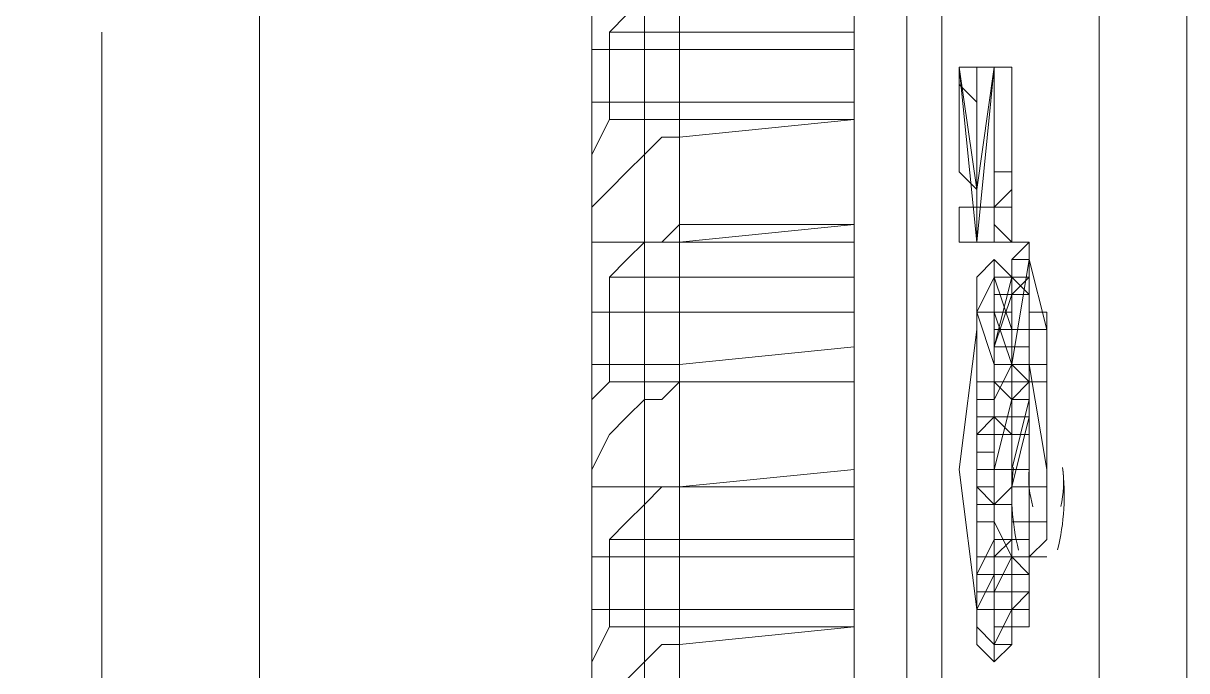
# Model space of a CAD drawing. Header units: millimetres. Extents: x -305 to 1353, y -289 to 1176.
# Drawn here: x -282.901 to -279.166, y 319.466 to 321.543 of the extents above; entities that cross this region are included whole.
import ezdxf

# ---------------------------------------------------------------- set-up
doc = ezdxf.new("R2010")
doc.units = ezdxf.units.MM
doc.header["$MEASUREMENT"] = 0
doc.layers.add('PDF_0', color=7, linetype='Continuous')

msp = doc.modelspace()

# ---------------------------------------------------------------- linework, layer by layer
at = {"layer": 'PDF_0', "lineweight": 18}
for points in [[(-298.0912, 321.5154), (-298.0912, 316.0682), (-298.0912, 316.012), (-297.5296, 316.012), (-297.5296, 316.0682), (-297.5296, 317.5283), (-282.9287, 317.5283), (-282.9287, 316.0682), (-282.9287, 316.012), (-280.7948, 316.012), (-280.7948, 316.0682), (-280.7948, 368.7997), (-280.7948, 368.8559), (-282.9287, 368.8559), (-282.9287, 368.7997), (-282.9287, 367.2835), (-297.5296, 367.2835), (-297.5296, 368.7436), (-297.5296, 368.8559), (-298.0912, 368.8559), (-298.0912, 368.7436), (-298.0912, 363.2963)], [(-279.8401, 366.3288), (-279.8963, 366.2727), (-279.9524, 366.048), (-279.9524, 365.3741), (-279.9524, 317.3598), (-279.8963, 316.7421), (-279.8963, 316.5174), (-279.8401, 316.4613), (-279.1662, 316.5174), (-279.1662, 317.7529), (-279.1662, 318.7076), (-279.1662, 318.876), (-279.1662, 319.1568), (-279.1662, 319.2691), (-279.1662, 319.1568), (-279.1662, 318.876), (-279.1662, 319.1007), (-279.1662, 319.1568)], [(-279.9524, 365.3741), (-280.0647, 365.3741), (-280.0647, 317.3598), (-279.9524, 317.3598)], [(-279.1662, 319.213), (-279.1662, 319.2691), (-279.1662, 321.8524)], [(-280.7948, 321.2908), (-280.2332, 321.2908), (-280.2332, 320.8977), (-280.7948, 320.8415)], [(-280.2332, 321.2346), (-280.7948, 321.2346)], [(-279.6155, 320.1115), (-279.6155, 320.4484), (-279.6716, 320.4484), (-279.6155, 320.4484), (-279.6155, 320.3923), (-279.6716, 320.3923), (-279.6716, 320.4484), (-279.6155, 320.4484), (-279.6155, 320.6169), (-279.6155, 320.5607), (-279.6716, 320.7854), (-279.6716, 320.8415), (-279.6716, 320.7854), (-279.7278, 320.7854), (-279.6716, 320.8415), (-279.7278, 320.7854), (-279.7278, 320.4484), (-279.7278, 320.3923), (-279.7278, 320.3361), (-279.7839, 320.1115), (-279.7839, 319.943), (-279.7278, 319.8307), (-279.6716, 319.8307), (-279.6155, 319.8307)], [(-279.6716, 320.8415), (-279.6716, 320.8415)], [(-279.6716, 320.7854), (-279.6716, 320.8415), (-279.6716, 320.7854)], [(-279.6716, 320.7854), (-279.7278, 320.4484), (-279.6716, 320.3923), (-279.7278, 320.3923), (-279.6716, 320.3923), (-279.6716, 320.6731), (-279.6716, 320.7292), (-279.6716, 320.6731), (-279.6716, 320.5046), (-279.6716, 320.4484)], [(-279.7278, 320.7292), (-279.7278, 320.6731), (-279.6716, 320.7292)], [(-279.6716, 320.6731), (-279.6716, 320.7292), (-279.6716, 320.6731)], [(-280.7948, 320.4484), (-280.2332, 320.5046), (-280.2332, 320.0553), (-280.7948, 320.0553)], [(-279.6716, 320.5046), (-279.6716, 320.5046)], [(-279.6716, 320.4484), (-279.6716, 320.4484)], [(-280.2332, 320.3923), (-280.7948, 320.3923)], [(-279.6716, 320.2238), (-279.6716, 320.3923), (-279.7278, 320.3361), (-279.7278, 320.1115), (-279.7839, 320.1115), (-279.7839, 319.943), (-279.7278, 319.8307)], [(-279.7278, 320.3923), (-279.7278, 320.3923)], [(-279.6155, 320.3923), (-279.6155, 320.0553), (-279.6716, 320.0553), (-279.6716, 319.943), (-279.6716, 319.8307), (-279.6716, 319.7184)], [(-279.7278, 320.3361), (-279.7278, 320.3361)], [(-279.7278, 320.3361), (-279.7278, 320.3361)], [(-279.6716, 320.3361), (-279.6716, 320.3361)], [(-279.6716, 320.1115), (-279.6716, 320.1115)], [(-279.6155, 319.943), (-279.6716, 319.943), (-279.6716, 320.0553), (-279.6716, 319.8869), (-279.6716, 319.7184), (-279.6716, 319.8307)], [(-279.6716, 320.0553), (-279.6716, 320.0553)], [(-279.6716, 320.0553), (-279.6716, 320.0553)], [(-279.7278, 319.943), (-279.6716, 319.943)], [(-279.6716, 319.8869), (-279.6716, 319.8869)], [(-279.6716, 319.7184), (-279.6716, 319.7184)], [(-280.7948, 319.6622), (-280.2332, 319.6622), (-280.2332, 319.2691), (-280.7948, 319.213)], [(-280.2332, 319.6061), (-280.7948, 319.6061)]]:
    msp.add_lwpolyline(points, dxfattribs=at)
at = {"layer": 'PDF_0', "lineweight": 0}
for points in [[(-279.447, 319.3253), (-279.447, 327.9735)], [(-280.2332, 326.7942), (-280.2332, 317.3598)], [(-281.0756, 326.6819), (-281.0756, 316.6297), (-282.648, 316.5736)], [(-280.9071, 326.5696), (-280.9071, 316.5736), (-280.9071, 316.4051), (-280.9071, 316.349), (-282.648, 316.2928), (-280.7948, 316.2366)], [(-282.1425, 326.4011), (-282.1425, 317.5844), (-282.1425, 316.6859), (-282.648, 316.6297)], [(-280.2332, 321.2346), (-280.7948, 321.1785), (-280.8509, 321.1785), (-280.9071, 321.1223), (-280.9632, 321.0662), (-281.0194, 321.01), (-281.0756, 320.9538), (-281.0756, 320.8415), (-281.0756, 320.9538), (-281.0756, 321.0662), (-281.0756, 321.1223), (-281.0194, 321.2346), (-281.0194, 321.5154), (-280.9632, 321.5716), (-280.9071, 321.6277), (-280.8509, 321.6839), (-280.7948, 321.6839), (-280.7948, 321.1785)], [(-280.2332, 321.6839), (-280.2332, 321.6277), (-280.2332, 321.4593), (-280.2332, 321.2908)], [(-281.0756, 321.6277), (-281.0756, 321.4593)], [(-282.648, 321.5154), (-282.648, 316.2928)], [(-280.2332, 321.5154), (-281.0194, 321.5154)], [(-280.7948, 321.2908), (-281.0756, 321.2908), (-281.0756, 321.3469), (-281.0756, 321.4593), (-280.2332, 321.4593)], [(-279.7278, 320.9538), (-279.7278, 321.0662), (-279.7839, 321.0662), (-279.7839, 320.9538), (-279.7278, 321.01), (-279.7278, 321.1223), (-279.7278, 320.9538), (-279.7278, 320.8415), (-279.7839, 320.8415), (-279.7839, 320.9538), (-279.8401, 320.9538), (-279.8401, 320.8415), (-279.8963, 321.4031), (-279.8963, 321.3469), (-279.8963, 321.2346), (-279.8963, 321.1785), (-279.8963, 321.1223), (-279.8963, 321.0662), (-279.8401, 321.01), (-279.8401, 320.8977), (-279.8401, 320.8415), (-279.8401, 320.8977), (-279.8401, 321.01), (-279.8401, 321.0662), (-279.8401, 321.1223), (-279.8401, 321.1785), (-279.8401, 321.2346), (-279.8401, 321.3469), (-279.8401, 321.4031), (-279.8401, 321.3469), (-279.8401, 321.2908), (-279.8401, 321.2346), (-279.8401, 321.1785), (-279.8401, 321.1223), (-279.8401, 321.0662), (-279.8401, 321.01), (-279.8401, 321.0662), (-279.8401, 321.1223), (-279.8401, 321.1785), (-279.8401, 321.2346), (-279.8401, 321.2908), (-279.8963, 321.3469), (-279.8963, 321.4031)], [(-279.8963, 321.4031), (-279.8963, 321.4031)], [(-279.8401, 321.4031), (-279.8401, 320.8415)], [(-279.8401, 321.4031), (-279.8401, 321.4031)], [(-279.8401, 321.01), (-279.8401, 321.4031)], [(-279.7839, 321.4031), (-279.8401, 321.01)], [(-279.8401, 320.8415), (-279.7839, 321.4031)], [(-279.7278, 321.4031), (-279.7839, 321.4031), (-279.7839, 321.1223), (-279.7839, 320.8977), (-279.7839, 320.8415), (-279.7278, 320.8415), (-279.7278, 320.9538), (-279.7278, 321.1223), (-279.7278, 320.9538), (-279.7278, 321.01), (-279.7278, 321.1223), (-279.7278, 321.01), (-279.7278, 321.1223), (-279.7278, 320.9538), (-279.7278, 321.0662), (-279.7278, 321.4031), (-279.7278, 321.1223), (-279.7278, 321.4031), (-279.7839, 321.4031), (-279.8401, 321.4031), (-279.8401, 320.8415), (-279.8401, 320.9538), (-279.7839, 320.9538), (-279.7839, 320.8415), (-279.7278, 320.8415), (-279.7278, 320.9538), (-279.7278, 320.8415), (-279.6716, 320.8415)], [(-279.8401, 321.4031), (-279.8401, 321.4031)], [(-279.7839, 321.4031), (-279.7839, 321.4031)], [(-279.7839, 321.4031), (-279.7839, 321.1223)], [(-279.7839, 321.4031), (-279.7839, 321.4031)], [(-279.7839, 321.0662), (-279.7839, 321.4031)], [(-279.7839, 321.4031), (-279.7839, 321.4031)], [(-279.7278, 321.4031), (-279.7278, 321.1223)], [(-279.7278, 321.4031), (-279.7278, 321.4031)], [(-279.7278, 321.1223), (-279.7278, 321.4031)], [(-279.7278, 321.4031), (-279.7278, 321.4031)], [(-279.7278, 321.4031), (-279.7278, 321.4031)], [(-280.7948, 321.2346), (-281.0194, 321.2346)], [(-279.7839, 321.1223), (-279.7839, 320.8977), (-279.7278, 320.8415)], [(-279.7839, 320.8415), (-279.7839, 320.8977), (-279.7839, 321.1223), (-279.7839, 320.8977), (-279.7839, 320.8415), (-279.7278, 320.8415), (-279.7278, 320.9538)], [(-279.7839, 321.1223), (-279.7839, 321.1223)], [(-279.7839, 321.1223), (-279.7839, 320.8977), (-279.7278, 320.8415)], [(-279.7278, 321.1223), (-279.7278, 321.01)], [(-279.7278, 320.9538), (-279.7278, 321.1223)], [(-279.7278, 321.1223), (-279.7278, 321.1223)], [(-279.7839, 320.9538), (-279.7839, 321.0662)], [(-279.7839, 320.9538), (-279.7839, 321.0662)], [(-279.8401, 321.01), (-279.8401, 321.01)], [(-279.7278, 321.01), (-279.7839, 320.9538)], [(-279.7278, 321.01), (-279.7839, 320.9538)], [(-279.7278, 321.01), (-279.7278, 320.9538)], [(-279.8963, 320.9538), (-279.8963, 320.9538)], [(-279.8963, 320.9538), (-279.8963, 320.8415)], [(-279.8401, 320.9538), (-279.8401, 320.9538)], [(-279.7278, 320.9538), (-279.7839, 320.9538)], [(-280.7948, 320.4484), (-281.0756, 320.4484), (-281.0756, 320.5607), (-281.0756, 320.6169), (-281.0756, 320.8415), (-280.2332, 320.8415), (-280.2332, 320.8977), (-280.7948, 320.8977), (-280.8509, 320.8415), (-280.9071, 320.8415), (-280.9632, 320.7854), (-281.0194, 320.7292), (-280.2332, 320.7292)], [(-280.7948, 320.8977), (-280.7948, 320.3923), (-281.0194, 320.3923), (-281.0756, 320.3361), (-281.0756, 320.2238), (-281.0756, 320.1676), (-281.0756, 320.0553), (-280.2332, 320.0553), (-280.2332, 319.8307), (-280.2332, 319.6622)], [(-280.2332, 320.8415), (-280.2332, 320.6169), (-281.0756, 320.6169)], [(-280.7948, 320.8415), (-281.0756, 320.8415)], [(-279.8963, 320.8415), (-279.8963, 320.8415)], [(-279.8401, 320.8415), (-279.8401, 320.8415)], [(-279.8401, 320.8415), (-279.8401, 320.8415)], [(-279.8401, 320.8415), (-279.8401, 320.8415)], [(-279.7839, 320.8415), (-279.7839, 320.8415)], [(-279.6716, 320.5607), (-279.6716, 320.7854), (-279.6716, 320.8415), (-279.6716, 320.7854)], [(-279.7839, 320.7854), (-279.7839, 320.7854)], [(-281.0194, 320.3923), (-281.0194, 320.7292)], [(-279.7278, 320.7292), (-279.7839, 320.5046)], [(-279.7839, 320.7292), (-279.7839, 320.7292)], [(-279.7839, 320.28), (-279.7278, 320.28), (-279.7278, 320.1115), (-279.7278, 320.1676), (-279.7278, 320.2238), (-279.6716, 320.2238), (-279.6716, 320.28), (-279.6716, 320.3361), (-279.6716, 320.3923), (-279.6716, 320.4484), (-279.6716, 320.5046), (-279.6716, 320.6731), (-279.6716, 320.7292), (-279.7278, 320.7292)], [(-279.7278, 320.7292), (-279.7278, 320.7292)], [(-279.7278, 320.6731), (-279.7278, 320.7292)], [(-279.7278, 320.6731), (-279.7278, 320.7292)], [(-279.7278, 320.7292), (-279.7278, 320.7292)], [(-279.6716, 320.6731), (-279.7278, 320.7292)], [(-279.7839, 320.6169), (-279.7839, 320.6731)], [(-279.7839, 320.4484), (-279.7839, 320.6169), (-279.7839, 320.6731)], [(-279.7839, 320.6731), (-279.7839, 320.6731)], [(-279.7839, 320.6731), (-279.7839, 320.6731)], [(-279.7839, 320.5607), (-279.7839, 320.6731)], [(-279.7278, 320.6731), (-279.7839, 320.6731)], [(-279.7278, 320.6731), (-279.7839, 320.6731)], [(-279.7278, 320.6731), (-279.7278, 320.6169)], [(-279.7278, 320.6731), (-279.7278, 320.6731)], [(-279.7278, 320.6731), (-279.7278, 320.6731)], [(-279.7278, 320.3923), (-279.7278, 320.6731)], [(-279.7278, 320.6731), (-279.7278, 320.6731)], [(-279.6716, 320.6731), (-279.7278, 320.6731)], [(-279.6716, 320.6731), (-279.6716, 320.6731)], [(-280.2332, 320.6169), (-280.2332, 320.5046)], [(-279.7278, 319.8307), (-279.6716, 319.8307), (-279.7278, 319.8307), (-279.7839, 319.8307), (-279.8401, 319.8307), (-279.8401, 320.0553), (-279.7839, 320.0553), (-279.7839, 320.1676), (-279.7839, 320.2238), (-279.7839, 320.1676), (-279.7839, 320.2238), (-279.8401, 320.2238), (-279.7839, 320.2238), (-279.7278, 320.2238), (-279.7278, 320.28), (-279.7278, 320.3923), (-279.7278, 320.3361), (-279.7278, 320.28), (-279.7278, 320.3361), (-279.6716, 320.3361), (-279.6716, 320.28), (-279.6716, 320.3923), (-279.7278, 320.3923), (-279.7278, 320.3361), (-279.6716, 320.3361), (-279.6716, 320.3923), (-279.6716, 320.4484), (-279.7278, 320.4484), (-279.7278, 320.5607), (-279.6716, 320.5607), (-279.6716, 320.6169)], [(-279.8401, 320.6169), (-279.7839, 320.4484)], [(-279.7839, 320.6169), (-279.8401, 320.6169)], [(-279.7839, 320.6169), (-279.8401, 320.6169)], [(-279.8401, 320.6169), (-279.7839, 320.4484)], [(-279.7839, 320.4484), (-279.7839, 320.6169)], [(-279.7278, 320.4484), (-279.7839, 320.6169)], [(-279.7278, 320.6169), (-279.7839, 320.6169)], [(-279.7839, 320.6169), (-279.7839, 320.6169)], [(-279.6155, 320.6169), (-279.6716, 320.6169), (-279.6716, 320.4484), (-279.6716, 320.3923), (-279.6716, 320.28), (-279.7278, 320.28), (-279.6716, 320.28), (-279.6716, 320.2238), (-279.7278, 320.2238), (-279.7278, 320.1676), (-279.7278, 320.1115), (-279.6716, 320.1115), (-279.6716, 320.0553), (-279.6716, 319.943), (-279.7278, 319.943), (-279.7278, 319.8869), (-279.7278, 319.8307), (-279.6716, 319.8307), (-279.7278, 319.8307), (-279.7278, 319.8869), (-279.7278, 319.943)], [(-279.7839, 320.4484), (-279.7278, 320.4484), (-279.7839, 320.4484), (-279.7839, 320.5607), (-279.7278, 320.5607), (-279.7278, 320.4484), (-279.7839, 320.4484), (-279.7839, 320.3923), (-279.8401, 320.3923), (-279.8401, 320.3361), (-279.8401, 320.3923), (-279.8401, 320.28), (-279.8401, 320.3923), (-279.7839, 320.3923), (-279.7839, 320.28), (-279.7839, 320.3361), (-279.7839, 320.3923), (-279.7839, 320.3361), (-279.7839, 320.28), (-279.7839, 320.3361), (-279.7839, 320.3923), (-279.8401, 320.3923), (-279.8401, 320.3361), (-279.7839, 320.3361), (-279.8401, 320.3361), (-279.7839, 320.3361), (-279.8401, 320.3361), (-279.8401, 320.28), (-279.7839, 320.28), (-279.8401, 320.28), (-279.7839, 320.28), (-279.7278, 320.2238), (-279.7278, 320.28), (-279.7278, 320.2238), (-279.7839, 320.28), (-279.7839, 320.3361), (-279.7839, 320.3923), (-279.7839, 320.4484), (-279.7278, 320.4484), (-279.6716, 320.4484), (-279.6716, 320.3923), (-279.7278, 320.3923), (-279.7278, 320.3361), (-279.7278, 320.4484), (-279.7839, 320.3361), (-279.7839, 320.2238), (-279.7839, 320.1115), (-279.7839, 319.9992), (-279.7839, 319.8869), (-279.7839, 319.8307), (-279.7278, 319.8307), (-279.7278, 319.8869), (-279.6716, 319.8869)], [(-279.7839, 320.5046), (-279.7839, 320.5607)], [(-279.6155, 320.5607), (-279.6716, 320.5607), (-279.6716, 320.3923), (-279.7278, 320.3923), (-279.7278, 320.4484)], [(-279.6716, 320.5607), (-279.6716, 320.5607)], [(-279.6716, 320.5607), (-279.6716, 320.5607)], [(-279.7839, 320.5046), (-279.7839, 320.5046)], [(-279.7839, 320.5046), (-279.7839, 320.5046)], [(-279.7839, 320.5046), (-279.7839, 320.5046)], [(-279.7839, 320.5046), (-279.7839, 320.5046)], [(-279.7839, 320.5046), (-279.7839, 320.5046)], [(-279.7278, 320.5046), (-279.7278, 320.3923), (-279.7839, 320.3923)], [(-279.7278, 320.28), (-279.6716, 320.28), (-279.7278, 320.28), (-279.7278, 320.2238), (-279.7839, 320.2238), (-279.7839, 320.3923), (-279.7278, 320.3361), (-279.6716, 320.3361), (-279.6716, 320.3923), (-279.6716, 320.3361), (-279.6716, 320.4484), (-279.6716, 320.3923), (-279.6716, 320.3361), (-279.6716, 320.3923), (-279.6716, 320.4484), (-279.6716, 320.5046), (-279.6716, 320.4484), (-279.6716, 320.3923), (-279.6716, 320.3361)], [(-279.7839, 320.5046), (-279.7839, 320.5046)], [(-279.7839, 320.5046), (-279.7839, 320.5046)], [(-279.7278, 320.5046), (-279.7278, 320.5046)], [(-279.7278, 320.5046), (-279.7278, 320.5046)], [(-279.7278, 320.5046), (-279.7278, 320.5046)], [(-279.7278, 320.5046), (-279.7278, 320.5046)], [(-279.7278, 320.5046), (-279.7278, 320.5046)], [(-279.7278, 320.5046), (-279.7278, 320.5046)], [(-279.7278, 320.4484), (-279.6716, 320.4484), (-279.6716, 320.3923), (-279.6716, 320.4484), (-279.6716, 320.3361), (-279.6716, 320.3923), (-279.6716, 320.4484), (-279.7278, 320.4484), (-279.7278, 320.3923), (-279.7278, 320.4484), (-279.7839, 320.4484), (-279.7839, 320.3923), (-279.7278, 320.3923), (-279.7278, 320.28), (-279.6716, 320.28), (-279.7278, 320.28), (-279.7278, 320.2238), (-279.7278, 320.3923), (-279.7278, 320.3361)], [(-279.7278, 320.4484), (-279.7839, 320.4484)], [(-279.7278, 320.4484), (-279.7839, 320.4484)], [(-279.7839, 320.4484), (-279.7839, 320.3923)], [(-279.7839, 320.4484), (-279.7839, 320.3923)], [(-279.7278, 320.4484), (-279.7278, 320.4484)], [(-279.6716, 320.4484), (-279.6716, 320.4484)], [(-279.6716, 320.4484), (-279.6716, 320.4484)], [(-279.6155, 320.1115), (-279.6716, 320.4484)], [(-279.6716, 320.4484), (-279.6716, 320.4484)], [(-279.6716, 320.4484), (-279.6716, 320.4484)], [(-280.2332, 320.3923), (-280.7948, 320.3923), (-280.8509, 320.3361), (-280.9071, 320.3361), (-280.9632, 320.28), (-281.0194, 320.2238), (-281.0756, 320.1115), (-281.0756, 320.0553)], [(-279.7278, 320.28), (-279.7278, 320.2238), (-279.7839, 320.2238), (-279.7839, 320.3923), (-279.7839, 320.28), (-279.8401, 320.28), (-279.8401, 320.3361), (-279.8401, 320.3923), (-279.8401, 320.3361), (-279.8401, 320.3923), (-279.7839, 320.3923), (-279.8401, 320.3923), (-279.7839, 320.3923), (-279.7839, 320.3361), (-279.7839, 320.3923), (-279.7839, 320.3361), (-279.7839, 320.28), (-279.7839, 320.3361), (-279.7839, 320.2238), (-279.7839, 320.1115), (-279.7839, 319.9992), (-279.7839, 319.8869), (-279.7839, 319.8307), (-279.7278, 319.8307), (-279.6716, 319.8307), (-279.7278, 319.8307), (-279.7278, 320.0553), (-279.7278, 319.943), (-279.6716, 319.943), (-279.7278, 319.943), (-279.6716, 319.943), (-279.6716, 319.8307), (-279.6155, 319.8869), (-279.6155, 320.0553), (-279.6155, 319.8869), (-279.6716, 319.8307), (-279.6716, 319.7745), (-279.6716, 319.8307), (-279.6716, 319.7184), (-279.6716, 319.6061), (-279.7278, 319.6061), (-279.7839, 319.6061), (-279.7278, 319.6061), (-279.7278, 319.5499), (-279.7278, 319.6622), (-279.7278, 319.5499), (-279.7839, 319.5499), (-279.7839, 319.6061), (-279.7839, 319.5499), (-279.7278, 319.5499), (-279.7839, 319.5499), (-279.7278, 319.5499), (-279.7278, 319.6061), (-279.7278, 319.6622), (-279.7278, 319.7184), (-279.7278, 319.7745), (-279.7839, 319.7745), (-279.7839, 319.6622), (-279.7839, 319.7184), (-279.7839, 319.7745), (-279.7839, 319.8869), (-279.7839, 319.8307), (-279.7839, 319.7745), (-279.7839, 319.6622), (-279.7839, 319.7745), (-279.7839, 319.8307), (-279.7278, 319.8869), (-279.7278, 319.943), (-279.7278, 319.9992), (-279.7278, 320.0553), (-279.7278, 320.1115), (-279.7278, 320.1676), (-279.7278, 320.1115), (-279.7839, 320.1115), (-279.8401, 320.1115), (-279.8401, 320.1676), (-279.8401, 320.1115)], [(-279.8401, 320.3923), (-279.8401, 320.3923)], [(-279.8401, 320.3923), (-279.8401, 320.3923)], [(-279.8401, 320.3923), (-279.8401, 320.3923)], [(-279.7839, 320.3923), (-279.7839, 320.3923)], [(-279.7839, 320.3923), (-279.7839, 320.3923)], [(-279.7278, 320.3923), (-279.7278, 320.3361)], [(-279.7278, 320.3361), (-279.7278, 320.28), (-279.7278, 320.3361), (-279.7278, 320.3923), (-279.6716, 320.3923), (-279.7278, 320.3923)], [(-279.6716, 320.0553), (-279.6716, 320.3923)], [(-279.6716, 320.3923), (-279.6716, 320.3361)], [(-279.6716, 320.3923), (-279.6716, 320.3923)], [(-279.8401, 320.3361), (-279.8401, 320.3361)], [(-279.8401, 320.3361), (-279.8401, 320.28)], [(-279.8401, 320.28), (-279.8401, 320.3361)], [(-279.8401, 320.28), (-279.8401, 320.3361)], [(-279.8401, 320.3361), (-279.8401, 320.28)], [(-279.7278, 320.1115), (-279.6716, 320.3361)], [(-279.7278, 320.1115), (-279.6716, 320.3361)], [(-279.6716, 320.3361), (-279.7278, 320.3361)], [(-279.6716, 320.3361), (-279.7278, 320.3361)], [(-279.6716, 320.3361), (-279.6716, 320.3361)], [(-279.6716, 320.3361), (-279.6716, 320.3361)], [(-279.8401, 320.28), (-279.8401, 320.28)], [(-279.8401, 320.28), (-279.8401, 320.28)], [(-279.8401, 320.28), (-279.8401, 320.28)], [(-279.7839, 320.28), (-279.7839, 320.28)], [(-279.7278, 320.2238), (-279.7278, 320.28)], [(-279.8401, 320.2238), (-279.8401, 320.2238)], [(-279.8401, 320.2238), (-279.8401, 320.1676)], [(-279.8401, 320.2238), (-279.8401, 320.1676)], [(-279.7839, 320.2238), (-279.8401, 320.2238)], [(-279.8401, 320.2238), (-279.8401, 320.1676)], [(-279.7839, 320.2238), (-279.7839, 320.1676)], [(-279.7839, 320.1676), (-279.7839, 320.2238)], [(-279.7839, 320.2238), (-279.7839, 320.2238)], [(-279.7278, 320.2238), (-279.7278, 320.2238)], [(-279.7278, 320.2238), (-279.7278, 320.2238)], [(-279.7278, 320.2238), (-279.7278, 320.2238)], [(-279.8401, 320.0553), (-279.8401, 320.1676)], [(-279.8401, 320.1115), (-279.8401, 320.1676)], [(-279.8401, 320.1676), (-279.8401, 320.1676)], [(-279.7278, 320.1115), (-279.7278, 320.1676), (-279.7278, 320.0553), (-279.7839, 319.9992), (-279.7839, 319.943), (-279.8401, 319.943), (-279.8401, 319.9992)], [(-279.6716, 319.7184), (-279.6716, 319.7745), (-279.7278, 319.7745), (-279.7278, 319.8307), (-279.7278, 319.7745), (-279.7278, 319.8307), (-279.7278, 319.7745), (-279.7278, 319.7184), (-279.6716, 319.7184), (-279.7278, 319.6622), (-279.7278, 319.5499), (-279.7278, 319.6061), (-279.7839, 319.6061), (-279.7278, 319.6061), (-279.7839, 319.6061), (-279.7839, 319.5499), (-279.7839, 319.6622), (-279.7839, 319.5499), (-279.7839, 319.6622), (-279.7278, 319.6622), (-279.7839, 319.6622), (-279.7278, 319.6622), (-279.6716, 319.6622), (-279.6716, 319.6061), (-279.6716, 319.6622), (-279.7278, 319.6622), (-279.6716, 319.6622), (-279.6716, 319.7184), (-279.7278, 319.7184), (-279.7839, 319.7184), (-279.7278, 319.8307), (-279.7278, 319.8869), (-279.7839, 319.8869), (-279.7839, 319.7745), (-279.7839, 319.7184), (-279.7839, 319.6061), (-279.7839, 319.7745), (-279.8401, 319.7745), (-279.7839, 319.8869), (-279.7278, 319.8869), (-279.7278, 319.943), (-279.7278, 319.9992), (-279.7839, 319.9992), (-279.7278, 320.0553), (-279.7278, 320.1676)], [(-279.8401, 320.0553), (-279.8401, 320.1676)], [(-279.8401, 320.1676), (-279.8401, 320.0553)], [(-279.7839, 320.1676), (-279.8401, 320.1676)], [(-279.7839, 320.1676), (-279.8401, 320.1676)], [(-279.8401, 320.1676), (-279.8401, 320.1676)], [(-279.7839, 320.1676), (-279.8401, 320.1676)], [(-279.8401, 320.1676), (-279.8401, 320.1676)], [(-279.7839, 320.1676), (-279.7839, 320.1115)], [(-279.7839, 320.1115), (-279.7839, 320.1676)], [(-279.7839, 320.0553), (-279.7839, 320.1676)], [(-279.7839, 320.1676), (-279.7839, 320.0553)], [(-279.7839, 320.0553), (-279.7839, 320.1676)], [(-279.7839, 320.1676), (-279.7839, 320.1676)], [(-279.7839, 320.1676), (-279.7839, 320.1676)], [(-279.7278, 320.1676), (-279.7278, 320.1676)], [(-281.0756, 319.8307), (-281.0756, 320.0553), (-280.7948, 320.0553), (-280.2332, 320.1115)], [(-279.7839, 319.7745), (-279.7278, 319.7745), (-279.7839, 319.7745), (-279.7278, 319.7745), (-279.7839, 319.7745), (-279.7278, 319.7745), (-279.7278, 319.7184), (-279.7278, 319.6622), (-279.6716, 319.6622), (-279.7278, 319.6622), (-279.7278, 319.5499), (-279.7839, 319.5499), (-279.7839, 319.6622), (-279.8401, 319.6622), (-279.7839, 319.7745), (-279.7839, 319.8307), (-279.7839, 319.8869), (-279.8401, 319.7745), (-279.8401, 319.6622), (-279.8401, 319.7745), (-279.7839, 319.7745), (-279.7839, 319.6622), (-279.7839, 319.7745), (-279.7839, 319.6061), (-279.7839, 319.7184), (-279.7278, 319.7184), (-279.7278, 319.8307), (-279.7278, 319.943), (-279.7278, 319.9992), (-279.7278, 319.943), (-279.7278, 320.0553), (-279.7278, 320.1115), (-279.7278, 320.0553), (-279.6716, 320.0553), (-279.6716, 320.1115), (-279.7278, 320.1115), (-279.7278, 320.0553), (-279.7278, 319.8869), (-279.7839, 319.8307), (-279.7839, 319.7745), (-279.8401, 319.6622), (-279.7839, 319.6622), (-279.7839, 319.7184), (-279.8401, 319.7184), (-279.7839, 319.7184), (-279.7839, 319.7745), (-279.7839, 319.7184), (-279.7839, 319.7745), (-279.7839, 319.6622), (-279.7839, 319.7184), (-279.7839, 319.6622), (-279.7839, 319.7184), (-279.7278, 319.7184), (-279.7278, 319.6061), (-279.7278, 319.5499), (-279.7278, 319.6061), (-279.6716, 319.6061), (-279.7278, 319.6061), (-279.7839, 319.6061), (-279.7278, 319.6061), (-279.7839, 319.6061), (-279.7278, 319.6061)], [(-279.8401, 320.1115), (-279.8401, 320.0553)], [(-279.8401, 320.0553), (-279.8401, 320.1115)], [(-279.7839, 320.1115), (-279.8401, 320.1115)], [(-279.8401, 320.1115), (-279.8401, 320.0553)], [(-279.8401, 320.0553), (-279.8401, 320.1115)], [(-279.7839, 320.0553), (-279.7839, 320.1115)], [(-279.7839, 320.1115), (-279.7839, 319.9992)], [(-279.7278, 320.1115), (-279.7278, 320.1115)], [(-279.7278, 320.1115), (-279.7278, 320.1115)], [(-279.7278, 320.1115), (-279.7278, 320.1115)], [(-279.6716, 320.1115), (-279.6716, 320.1115)], [(-279.6716, 320.1115), (-279.6716, 320.0553)], [(-279.6155, 320.1115), (-279.6155, 320.1115)], [(-280.9632, 319.4376), (-280.9071, 319.4938), (-280.8509, 319.5499), (-280.7948, 319.5499), (-280.7948, 320.0553), (-280.8509, 320.0553), (-280.9071, 319.9992), (-280.9632, 319.943), (-281.0194, 319.8869), (-281.0194, 319.6061), (-281.0756, 319.4938), (-281.0756, 319.4376)], [(-280.2332, 320.0553), (-280.2332, 320.0553)], [(-279.7839, 320.0553), (-279.8401, 320.0553)], [(-279.8401, 320.0553), (-279.7839, 320.0553), (-279.7839, 319.8307), (-279.8401, 319.8307)], [(-279.7839, 319.943), (-279.7839, 319.9992), (-279.7839, 320.0553)], [(-279.7278, 320.0553), (-279.7278, 320.0553)], [(-279.6716, 320.0553), (-279.7278, 320.0553)], [(-279.7278, 320.0553), (-279.7278, 320.0553)], [(-279.7278, 320.0553), (-279.7278, 320.0553)], [(-279.7278, 320.0553), (-279.7278, 320.0553)], [(-279.7278, 320.0553), (-279.7278, 320.0553)], [(-279.7278, 320.0553), (-279.7278, 320.0553)], [(-279.6716, 320.0553), (-279.6716, 320.0553)], [(-279.6716, 320.0553), (-279.6716, 320.0553)], [(-279.6716, 320.0553), (-279.6716, 320.0553)], [(-279.7839, 319.9992), (-279.7839, 319.943)], [(-279.7278, 319.9992), (-279.7278, 319.8869)], [(-279.7278, 319.943), (-279.7278, 319.9992)], [(-279.7278, 319.9992), (-279.7278, 319.9992)], [(-279.7839, 319.943), (-279.7839, 319.943)], [(-279.7278, 319.943), (-279.7278, 319.8307)], [(-279.7278, 319.943), (-279.7278, 319.943)], [(-279.7278, 319.8307), (-279.7278, 319.943)], [(-279.7278, 319.943), (-279.7278, 319.8307)], [(-279.7278, 319.943), (-279.7278, 319.943)], [(-279.7278, 319.8307), (-279.7278, 319.943)], [(-279.6716, 319.943), (-279.7278, 319.943)], [(-279.6716, 319.943), (-279.6716, 319.8307)], [(-279.6716, 319.8869), (-279.6716, 319.943)], [(-279.6716, 319.943), (-279.6716, 319.943)], [(-279.6716, 319.943), (-279.6716, 319.8307)], [(-279.6716, 319.943), (-279.6716, 319.943)], [(-279.6716, 319.943), (-279.6716, 319.943)], [(-279.6716, 319.943), (-279.6716, 319.943)], [(-279.6716, 319.8307), (-279.6716, 319.943)], [(-279.6716, 319.8307), (-279.6716, 319.943)], [(-279.6716, 319.943), (-279.6716, 319.943)], [(-280.2332, 319.8869), (-281.0194, 319.8869)], [(-279.7839, 319.8869), (-279.7839, 319.8869)], [(-279.7839, 319.8869), (-279.7839, 319.8869)], [(-279.7278, 319.8869), (-279.7278, 319.7184)], [(-279.6716, 319.8307), (-279.6716, 319.8869)], [(-279.6716, 319.7184), (-279.6716, 319.8869)], [(-279.6716, 319.8307), (-279.6716, 319.8869)], [(-279.6716, 319.8869), (-279.6716, 319.8869)], [(-280.2332, 319.8307), (-281.0756, 319.8307), (-281.0756, 319.7184), (-281.0756, 319.6622), (-280.7948, 319.6622)], [(-279.8401, 319.8307), (-279.8401, 319.8307)], [(-279.7839, 319.8307), (-279.7839, 319.8307)], [(-279.7839, 319.8307), (-279.7839, 319.8307)], [(-279.7278, 319.8307), (-279.7839, 319.7184)], [(-279.7278, 319.8307), (-279.7278, 319.8307)], [(-279.6716, 319.7745), (-279.7278, 319.8307)], [(-279.7278, 319.8307), (-279.6716, 319.8307)], [(-279.7278, 319.8307), (-279.7278, 319.8307)], [(-279.6716, 319.8307), (-279.7278, 319.8307)], [(-279.7278, 319.8307), (-279.6716, 319.8307)], [(-279.7278, 319.8307), (-279.7278, 319.8307)], [(-279.7278, 319.8307), (-279.7278, 319.8307)], [(-279.7278, 319.8307), (-279.7278, 319.7745)], [(-279.7278, 319.8307), (-279.7278, 319.8307)], [(-279.7278, 319.8307), (-279.7278, 319.7745)], [(-279.7278, 319.7745), (-279.7278, 319.8307)], [(-279.7278, 319.8307), (-279.7278, 319.8307)], [(-279.6716, 319.8307), (-279.6716, 319.8307)], [(-279.6716, 319.8307), (-279.6716, 319.8307)], [(-279.6716, 319.8307), (-279.6716, 319.7745)], [(-279.6716, 319.7745), (-279.6716, 319.8307)], [(-279.6716, 319.8307), (-279.6716, 319.8307)], [(-279.6716, 319.8307), (-279.6716, 319.8307)], [(-279.6716, 319.8307), (-279.6716, 319.8307)], [(-279.6716, 319.8307), (-279.6716, 319.7745)], [(-279.6716, 319.8307), (-279.6716, 319.8307)], [(-279.8401, 319.7745), (-279.8401, 319.7745)], [(-279.8401, 319.7745), (-279.8401, 319.7745)], [(-279.8401, 319.7745), (-279.8401, 319.7745)], [(-279.8401, 319.7745), (-279.8401, 319.7745)], [(-279.8401, 319.7745), (-279.8401, 319.7745)], [(-279.7839, 319.7745), (-279.8401, 319.7745)], [(-279.7839, 319.7745), (-279.7839, 319.7745)], [(-279.7839, 319.7745), (-279.7839, 319.7745)], [(-279.7839, 319.7745), (-279.7839, 319.7745)], [(-279.7839, 319.7745), (-279.7839, 319.7745)], [(-279.7839, 319.7745), (-279.7839, 319.7745)], [(-279.7839, 319.7745), (-279.7839, 319.7745)], [(-279.7839, 319.7745), (-279.7839, 319.7745)], [(-279.7839, 319.7745), (-279.7839, 319.7745)], [(-279.7839, 319.7745), (-279.7839, 319.7745)], [(-279.7839, 319.6622), (-279.7839, 319.7184), (-279.7839, 319.7745)], [(-279.7278, 319.7745), (-279.7278, 319.7745)], [(-279.7278, 319.7745), (-279.7278, 319.7745)], [(-279.7278, 319.6622), (-279.7278, 319.7184), (-279.7278, 319.7745)], [(-279.7278, 319.7745), (-279.7278, 319.7184), (-279.7278, 319.6622)], [(-279.7278, 319.7745), (-279.7278, 319.7745)], [(-279.6716, 319.7745), (-279.7278, 319.7745)], [(-279.7278, 319.7745), (-279.6716, 319.7745)], [(-279.6716, 319.7745), (-279.7278, 319.7745)], [(-279.7278, 319.7745), (-279.7278, 319.7745)], [(-279.6716, 319.7745), (-279.6716, 319.7184)], [(-279.6716, 319.7745), (-279.6716, 319.7184)], [(-279.8401, 319.7184), (-279.8401, 319.7184)], [(-279.7839, 319.7184), (-279.7278, 319.7184)], [(-279.7839, 319.6622), (-279.7839, 319.7184)], [(-279.7839, 319.6061), (-279.7839, 319.7184)], [(-279.7278, 319.7184), (-279.7839, 319.7184)], [(-279.7839, 319.7184), (-279.7278, 319.7184)], [(-279.7278, 319.6622), (-279.7278, 319.7184)], [(-279.7278, 319.7184), (-279.7278, 319.6622)], [(-279.7278, 319.7184), (-279.7278, 319.7184)], [(-279.7278, 319.6061), (-279.7278, 319.7184)], [(-279.7278, 319.7184), (-279.7278, 319.6622)], [(-279.6716, 319.7184), (-279.7278, 319.7184)], [(-279.7278, 319.7184), (-279.7278, 319.6622)], [(-279.6716, 319.7184), (-279.7278, 319.7184)], [(-279.6716, 319.6622), (-279.6716, 319.7184), (-279.7278, 319.7184), (-279.7278, 319.6622)], [(-279.7278, 319.6061), (-279.7278, 319.6622), (-279.7278, 319.7184)], [(-279.6716, 319.7184), (-279.7278, 319.7184)], [(-279.7278, 319.7184), (-279.6716, 319.7184)], [(-279.7278, 319.7184), (-279.6716, 319.7184)], [(-279.6716, 319.7184), (-279.6716, 319.7184)], [(-279.6716, 319.7184), (-279.6716, 319.7184)], [(-279.8401, 319.6622), (-279.8401, 319.6622)], [(-279.8401, 319.6622), (-279.8401, 319.6622)], [(-279.8401, 319.6622), (-279.7839, 319.6622)], [(-279.8401, 319.6622), (-279.7839, 319.6622)], [(-279.7839, 319.6622), (-279.7839, 319.6622)], [(-279.7278, 319.6622), (-279.7839, 319.6622)], [(-279.7278, 319.6622), (-279.7839, 319.6622)], [(-279.7839, 319.6622), (-279.7839, 319.6622)], [(-279.7839, 319.6622), (-279.7839, 319.6622)], [(-279.7839, 319.6622), (-279.7839, 319.6622)], [(-279.7839, 319.6622), (-279.7839, 319.6622)], [(-279.7278, 319.6622), (-279.7839, 319.6622)], [(-279.7278, 319.6622), (-279.7278, 319.6622)], [(-279.7278, 319.6622), (-279.7278, 319.6622)], [(-279.7278, 319.6622), (-279.7278, 319.6061)], [(-279.7278, 319.6622), (-279.7278, 319.6622)], [(-279.7278, 319.6622), (-279.7278, 319.6622)], [(-279.6716, 319.6622), (-279.6716, 319.6622)], [(-279.6716, 319.6622), (-279.6716, 319.6622)], [(-279.6716, 319.6622), (-279.6716, 319.6622)], [(-280.7948, 319.6061), (-281.0194, 319.6061)], [(-279.7839, 319.6061), (-279.7839, 319.6061)], [(-279.7278, 319.5499), (-279.7839, 319.5499), (-279.7839, 319.6061)], [(-279.7839, 319.6061), (-279.7839, 319.6061)], [(-279.7839, 319.6061), (-279.7839, 319.6061)], [(-279.7278, 319.6061), (-279.7839, 319.6061)], [(-279.7839, 319.6061), (-279.7839, 319.6061)], [(-279.7278, 319.6061), (-279.7278, 319.6061)], [(-279.7278, 319.6061), (-279.7278, 319.6061)], [(-279.7278, 319.6061), (-279.7278, 319.6061)], [(-279.7278, 319.6061), (-279.7278, 319.6061)], [(-279.6716, 319.6061), (-279.6716, 319.6061)], [(-279.7839, 319.5499), (-279.7839, 319.5499)], [(-279.7839, 319.5499), (-279.7839, 319.5499)], [(-279.7278, 319.5499), (-279.7278, 319.5499)], [(-279.7839, 319.4938), (-279.7839, 319.4938)]]:
    msp.add_lwpolyline(points, dxfattribs=at)
for points in [[(-279.8401, 321.4031), (-279.8963, 321.4031), (-279.8401, 321.01)], [(-279.8401, 320.9538), (-279.8963, 320.9538), (-279.8963, 320.8415), (-279.8401, 320.8415)], [(-279.8401, 320.8415), (-279.7839, 320.8415)], [(-279.8963, 320.1115), (-279.8401, 319.6622), (-279.8401, 319.5499), (-279.7839, 319.4938), (-279.7839, 319.5499), (-279.7278, 319.6622), (-279.7278, 320.1115), (-279.7278, 320.5607), (-279.7839, 320.7292), (-279.7839, 320.7854), (-279.8401, 320.7292), (-279.8401, 320.5607)], [(-279.8963, 320.1115), (-279.8401, 319.6622), (-279.8401, 319.5499), (-279.7839, 319.4938), (-279.7839, 319.5499), (-279.7278, 319.6622), (-279.7278, 320.1115), (-279.7278, 320.5607), (-279.7839, 320.7292), (-279.7839, 320.7854), (-279.8401, 320.7292), (-279.8401, 320.5607)], [(-279.8401, 320.5046), (-279.8401, 320.6169), (-279.7839, 320.7292), (-279.7839, 320.7854), (-279.7278, 320.7292), (-279.7278, 320.6731), (-279.7278, 320.5607), (-279.7278, 320.4484), (-279.7278, 320.3361), (-279.7278, 320.1676), (-279.7278, 319.9992), (-279.7278, 319.8869), (-279.7278, 319.7745), (-279.7278, 319.6622), (-279.7278, 319.5499), (-279.7839, 319.4938), (-279.7839, 319.5499), (-279.8401, 319.6061), (-279.8401, 319.6622), (-279.8401, 319.8307), (-279.8401, 319.943), (-279.8401, 320.1115), (-279.8401, 320.2238), (-279.8401, 320.3923)], [(-279.8401, 320.5046), (-279.8401, 320.6169), (-279.7839, 320.7292), (-279.7839, 320.7854), (-279.7278, 320.7292), (-279.7278, 320.6731), (-279.7278, 320.5607), (-279.7278, 320.4484), (-279.7278, 320.3361), (-279.7278, 320.1676), (-279.7278, 319.9992), (-279.7278, 319.8869), (-279.7278, 319.7745), (-279.7278, 319.6622), (-279.7278, 319.5499), (-279.7839, 319.4938), (-279.7839, 319.5499), (-279.8401, 319.6061), (-279.8401, 319.6622), (-279.8401, 319.8307), (-279.8401, 319.943), (-279.8401, 320.1115), (-279.8401, 320.2238), (-279.8401, 320.3923)], [(-279.7839, 320.5046), (-279.7839, 320.7292), (-279.7278, 320.7292), (-279.7839, 320.7292), (-279.7278, 320.7292), (-279.7278, 320.6731), (-279.7278, 320.6169), (-279.7278, 320.5607), (-279.7278, 320.5046), (-279.7839, 320.5046), (-279.7278, 320.5046), (-279.7839, 320.5046), (-279.7278, 320.5046), (-279.7278, 320.6169), (-279.7278, 320.4484), (-279.7839, 320.6169), (-279.7839, 320.5046), (-279.7839, 320.5607), (-279.7839, 320.6731), (-279.7839, 320.6169), (-279.7278, 320.6169), (-279.7278, 320.6731), (-279.7839, 320.6731), (-279.7839, 320.6169), (-279.7839, 320.5046), (-279.7278, 320.6731), (-279.7278, 320.6169), (-279.7278, 320.5607), (-279.7278, 320.5046), (-279.7839, 320.5046), (-279.7278, 320.5046)], [(-279.7278, 320.7292), (-279.7278, 320.6731), (-279.7278, 320.6169), (-279.7278, 320.5607), (-279.7278, 320.5046), (-279.7278, 320.5607), (-279.7278, 320.6169), (-279.7278, 320.6731)], [(-279.7839, 320.6731), (-279.7839, 320.5607), (-279.7839, 320.6731), (-279.7278, 320.6731), (-279.7278, 320.6169), (-279.7278, 320.6731)], [(-279.7839, 320.5607), (-279.7839, 320.4484), (-279.7278, 320.4484), (-279.7278, 320.6169), (-279.7278, 320.5046), (-279.7839, 320.5046), (-279.7278, 320.5046), (-279.7278, 320.3923), (-279.6716, 320.3923), (-279.6716, 320.5046), (-279.7278, 320.5046), (-279.7278, 320.5607)], [(-279.7278, 320.3923), (-279.7278, 320.4484), (-279.6716, 320.4484), (-279.6716, 320.5607), (-279.7278, 320.5607)], [(-279.7839, 320.4484), (-279.7839, 320.3923), (-279.7839, 320.3361), (-279.7839, 320.28), (-279.8401, 320.2238), (-279.8401, 320.1676), (-279.8401, 320.1115), (-279.8401, 320.0553), (-279.7839, 319.9992), (-279.7839, 319.943), (-279.7839, 319.8869), (-279.7839, 319.8307), (-279.7278, 319.8869), (-279.7278, 319.943), (-279.7278, 319.9992), (-279.7278, 320.0553), (-279.7278, 320.1115), (-279.7278, 320.1676), (-279.7278, 320.2238), (-279.7278, 320.28), (-279.7278, 320.3361), (-279.7278, 320.3923), (-279.7839, 320.3923)], [(-279.8401, 320.28), (-279.7839, 320.28)], [(-279.8401, 320.2238), (-279.7839, 320.2238), (-279.7839, 320.1676), (-279.8401, 320.1676)], [(-279.8401, 320.1676), (-279.8401, 320.1115), (-279.8401, 320.1676), (-279.7839, 320.1676), (-279.7839, 320.1115), (-279.7839, 320.1676), (-279.8401, 320.1676), (-279.8401, 320.2238), (-279.8401, 320.1676), (-279.8401, 320.1115), (-279.8401, 320.1676), (-279.8401, 320.2238), (-279.8401, 320.1676), (-279.8401, 320.2238), (-279.8401, 320.1676), (-279.8401, 320.2238)], [(-279.7839, 320.2238), (-279.7839, 320.1676)], [(-279.8401, 320.1115), (-279.7839, 320.1115), (-279.7839, 320.1676), (-279.8401, 320.1676)], [(-279.8401, 320.0553), (-279.8401, 320.1676), (-279.7839, 320.1676), (-279.7839, 320.1115), (-279.7839, 320.0553), (-279.7839, 319.9992), (-279.7839, 319.943), (-279.8401, 319.943)], [(-279.7278, 320.0553), (-279.6716, 320.0553)], [(-279.6716, 320.0553), (-279.6716, 319.943)], [(-279.8401, 319.9992), (-279.8401, 319.8307), (-279.7839, 319.8307), (-279.7839, 319.9992)], [(-279.7278, 319.8307), (-279.6716, 319.8307)], [(-279.6716, 319.7184), (-279.6716, 319.6622), (-279.6716, 319.7184), (-279.6716, 319.6061), (-279.6716, 319.6622), (-279.7278, 319.6622), (-279.6716, 319.7184), (-279.7278, 319.7184), (-279.7278, 319.8307), (-279.7278, 319.7745), (-279.6716, 319.7745)], [(-279.8401, 319.7745), (-279.8401, 319.7184)], [(-279.8401, 319.7184), (-279.8401, 319.7745)], [(-279.7278, 319.7745), (-279.7278, 319.6061), (-279.7278, 319.5499), (-279.7278, 319.6061)], [(-279.7278, 319.7184), (-279.7278, 319.6622), (-279.7278, 319.6061)], [(-280.2332, 319.6061), (-280.7948, 319.5499)]]:
    msp.add_lwpolyline(points, close=True, dxfattribs=at)
at = {"layer": 'PDF_0', "lineweight": 18}
for points in [[(-279.7278, 320.2238), (-279.6716, 320.2238), (-279.6716, 320.28), (-279.7278, 320.0553), (-279.7278, 320.1115), (-279.6716, 320.1115), (-279.6716, 320.3361), (-279.6716, 320.3923), (-279.6716, 320.3361), (-279.6716, 320.1115, 0.095585), (-279.6599, 319.9917)], [(-279.5812, 319.8532, 0.095397), (-279.5652, 320.1181, -0.095348), (-279.5708, 319.9924)]]:
    msp.add_lwpolyline(points, format="xyb", dxfattribs=at)
msp.add_lwpolyline([(-279.6155, 320.0553), (-279.6155, 320.1115)], close=True, dxfattribs=at)
msp.add_arc((-279.0257, 320.0272), 0.7021, 172.596, 194.3903, dxfattribs=at)

doc.saveas('drawing.dxf')
